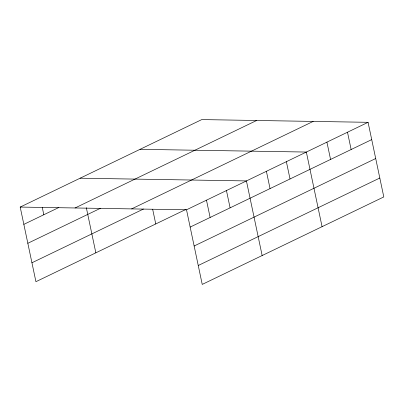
<?xml version="1.0" encoding="UTF-8"?>
<svg xmlns="http://www.w3.org/2000/svg" width="404" height="404" viewBox="0 0 404 404"><rect width="100%" height="100%" fill="white"/><g stroke="black" fill="none" stroke-linecap="round" stroke-linejoin="round"><path stroke-width="0.61" d="M185.79 209.479L35.926 281.689L20.2 207.07L201.768 119.584L368.074 122.311L383.8 196.93L202.232 284.416L186.512 209.797L368.074 122.311M23.846 224.361L58.797 207.525M75.083 207.969L256.646 120.483M27.831 243.279L100.51 208.262M131.628 208.893L313.191 121.412M31.936 262.772L143.45 209.04M190.153 227.088L371.72 139.607M194.142 246.006L375.705 158.525M198.248 265.499L379.816 178.012M140.031 149.328L306.343 152.056L322.069 226.674M80.118 178.199L246.425 180.926L262.151 255.545M20.2 207.07L186.512 209.797M347.496 132.224L351.142 149.52M326.922 142.142L330.563 159.434M286.37 161.681L290.016 178.972M266.398 171.301L270.044 188.597M226.452 190.547L230.098 207.843M206.479 200.172L210.125 217.468M152.672 209.302L155.757 223.947M86.335 207.696L95.844 252.818M42.253 207.328L43.819 214.741"/></g></svg>
